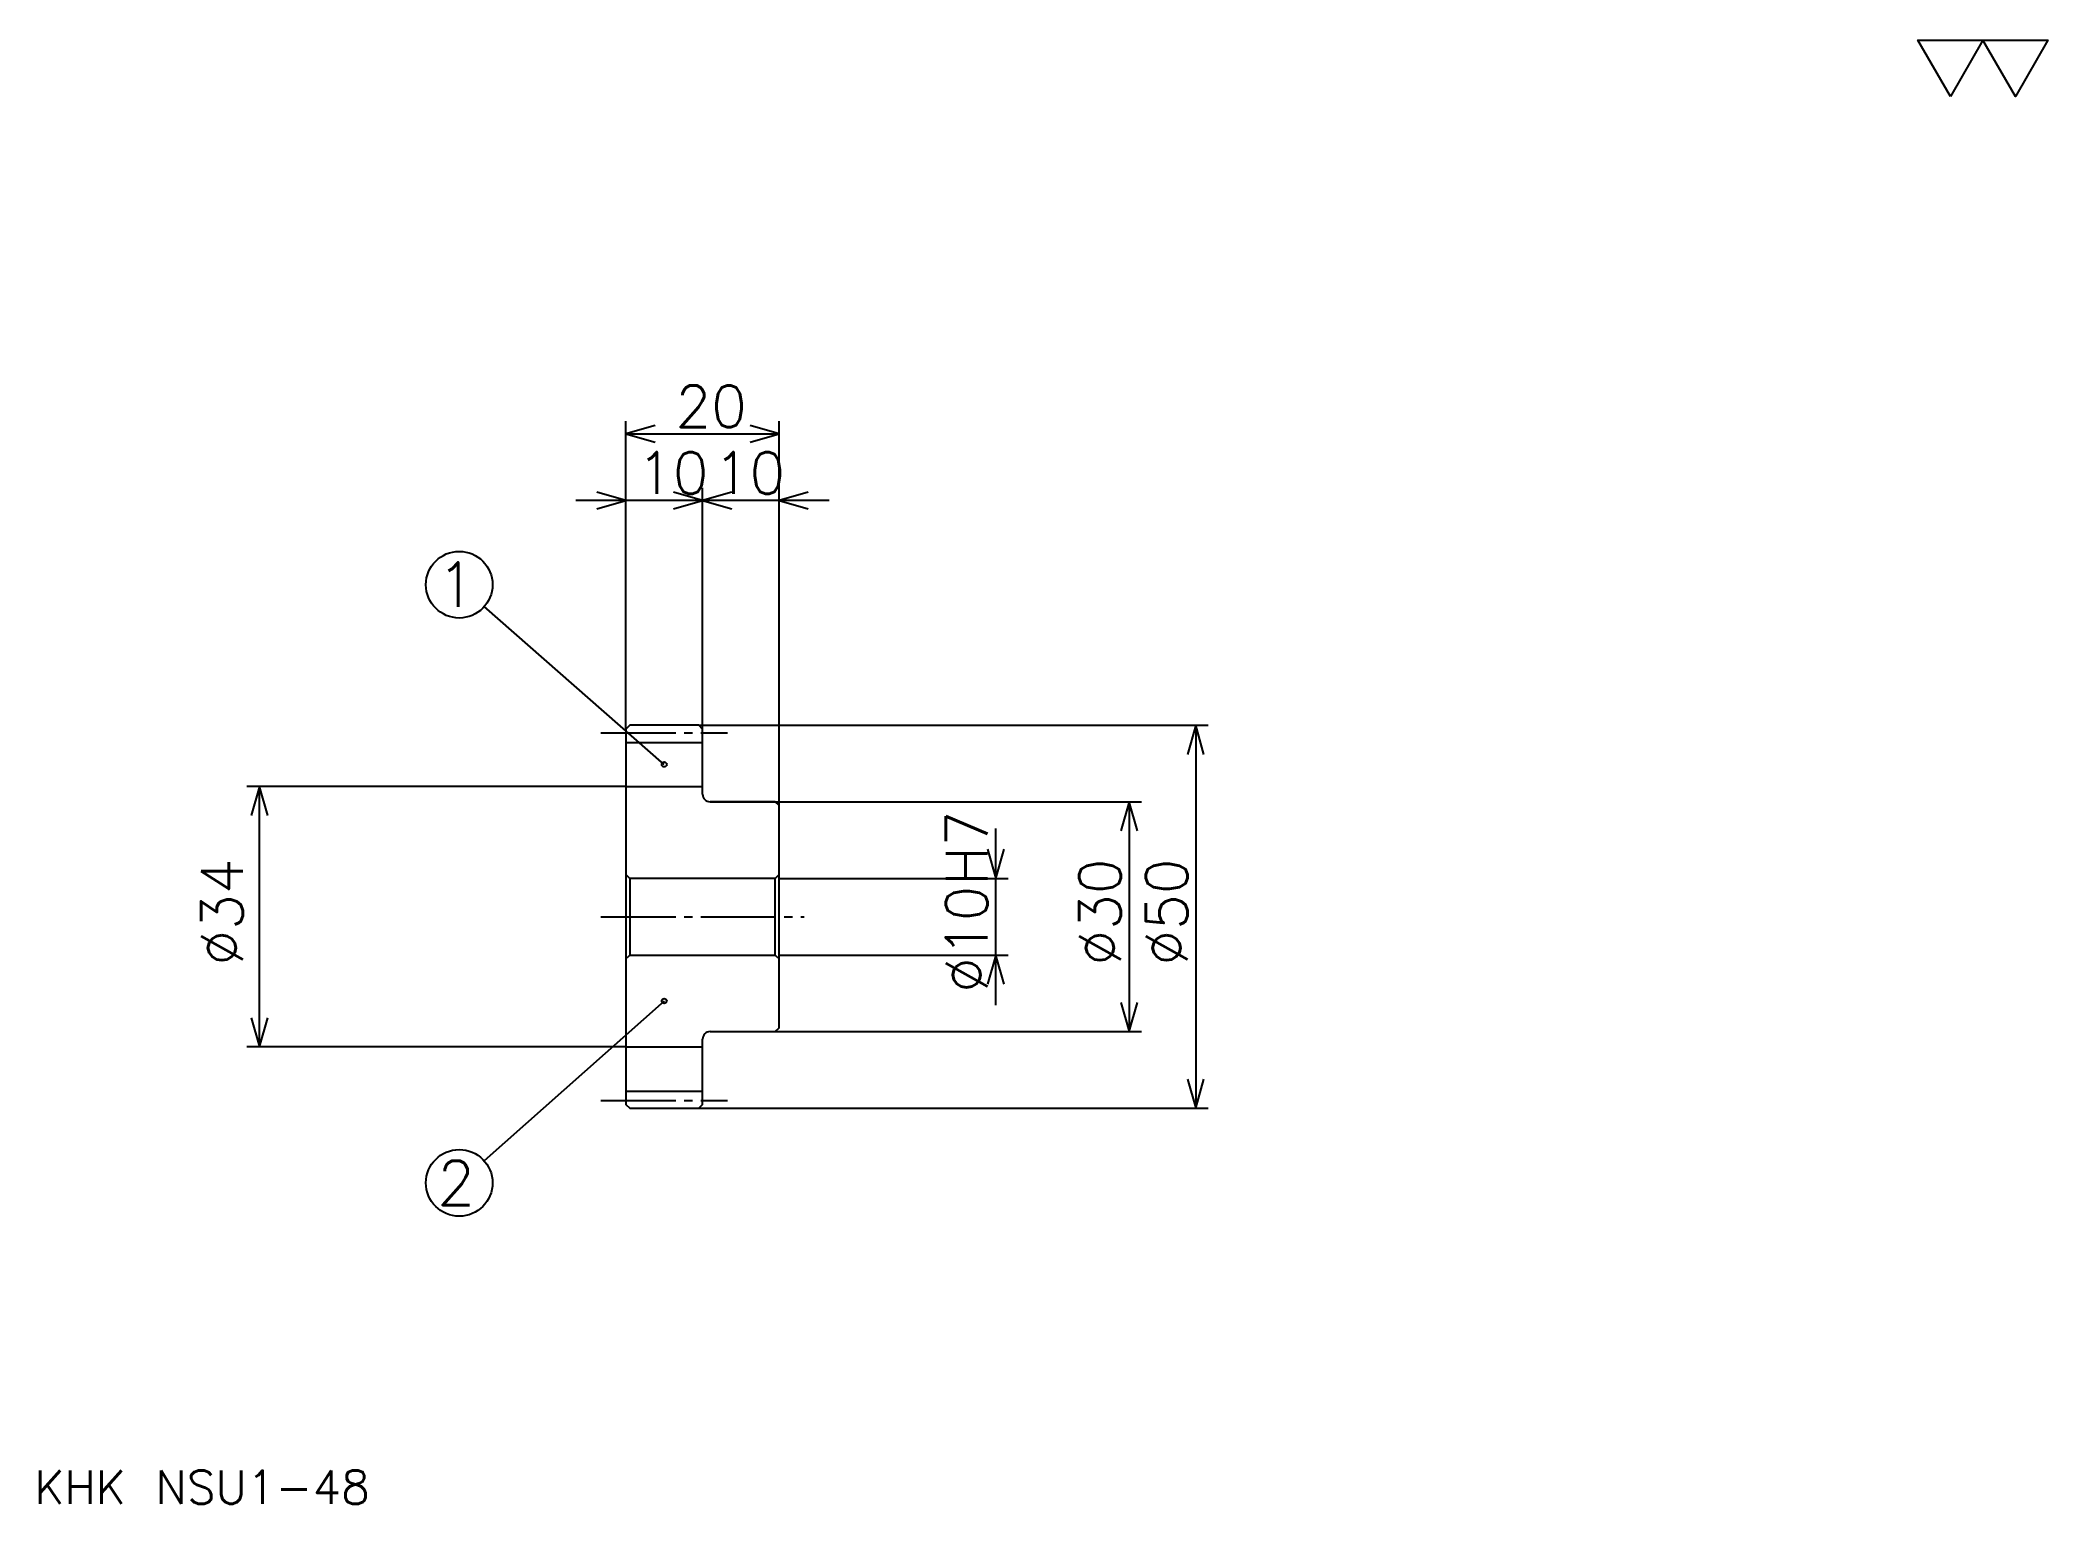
# Model space of a CAD drawing. Extents: x 12 to 274, y 12 to 203.
import ezdxf

# ---------------------------------------------------------------- set-up
doc = ezdxf.new("R2010")
doc.units = 0
doc.linetypes.add('DASHDOT', pattern=[13.04348, 9.782609, -1.086957, 1.086957, -1.086957])
doc.layers.get('0').update_dxf_attribs({"linetype": 'CONTINUOUS'})
doc.layers.add('DASHDOT', color=6, linetype='DASHDOT')
doc.styles.add('KANJI', font='TXT', dxfattribs={"bigfont": 'BIGFONT'})

msp = doc.modelspace()

# ---------------------------------------------------------------- linework, layer by layer
at = {"color": 5}
for p, q in [((88.043472, 113.58696), (88.043472, 153.260864)), ((108.043472, 113.58696), (108.043472, 153.260864)), ((88.043472, 151.630432), (108.043472, 151.630432)), ((98.043472, 113.58696), (98.043472, 144.565216)), ((104.565216, 142.934784), (81.521736, 142.934784)), ((114.565216, 142.934784), (91.521736, 142.934784)), ((93.043472, 108.46196), (69.572327, 129.058365)), ((88.043472, 113.08696), (88.043472, 113.58696)), ((97.543472, 113.58696), (108.043472, 113.58696)), ((98.043472, 113.08696), (98.043472, 113.58696)), ((108.043472, 113.58696), (164.021729, 113.58696)), ((108.043472, 103.08696), (108.043472, 113.58696)), ((162.391296, 113.58696), (162.391296, 63.58696)), ((88.043472, 105.58696), (38.586948, 105.58696)), ((40.217384, 71.58696), (40.217384, 105.58696)), ((99.043472, 103.58696), (108.043472, 103.58696)), ((108.043472, 103.58696), (155.32608, 103.58696)), ((153.695648, 103.58696), (153.695648, 73.58696)), ((136.304352, 77.065224), (136.304352, 100.108696)), ((108.043472, 93.58696), (137.934784, 93.58696)), ((108.043472, 83.58696), (137.934784, 83.58696)), ((93.043472, 77.58696), (69.555695, 56.734398)), ((99.043472, 73.58696), (108.043472, 73.58696)), ((108.043472, 73.58696), (155.32608, 73.58696)), ((88.043472, 71.58696), (38.586948, 71.58696)), ((97.543472, 63.58696), (108.043472, 63.58696)), ((108.043472, 63.58696), (164.021729, 63.58696))]:
    msp.add_line(p, q, dxfattribs=at)
at = {"color": 4}
for p, q in [((88.043472, 111.33696), (98.043472, 111.33696)), ((88.043472, 105.58696), (98.043472, 105.58696)), ((88.543472, 93.58696), (88.543472, 83.58696)), ((107.543472, 93.58696), (108.043472, 94.08696)), ((107.543472, 83.58696), (108.043472, 83.08696)), ((88.043472, 71.58696), (98.043472, 71.58696)), ((88.043472, 65.83696), (98.043472, 65.83696))]:
    msp.add_line(p, q, dxfattribs=at)
at = {"color": 7}
msp.add_lwpolyline([(260.869568, 195.652176), (256.630432, 203), (273.586975, 203), (269.347839, 195.652176), (265.108704, 203), (260.869568, 195.652176)], dxfattribs=at)
at = {"color": 5}
for points in [[(91.847816, 152.717407), (88.043472, 151.630432), (91.847816, 150.543488)], [(104.23912, 150.543488), (108.043472, 151.630432), (104.23912, 152.717407)], [(84.239128, 141.847824), (88.043472, 142.934784), (84.239128, 144.021744)], [(94.23912, 141.847824), (98.043472, 142.934784), (94.23912, 144.021744)], [(101.847824, 144.021744), (98.043472, 142.934784), (101.847824, 141.847824)], [(111.847824, 144.021744), (108.043472, 142.934784), (111.847824, 141.847824)], [(163.478256, 109.782608), (162.391296, 113.58696), (161.304337, 109.782608)], [(41.30434, 101.782608), (40.217384, 105.58696), (39.130428, 101.782608)], [(154.782608, 99.782608), (153.695648, 103.58696), (152.608688, 99.782608)], [(135.217392, 97.391312), (136.304352, 93.58696), (137.391296, 97.391312)], [(137.391296, 79.782608), (136.304352, 83.58696), (135.217392, 79.782608)], [(152.608688, 77.391312), (153.695648, 73.58696), (154.782608, 77.391312)], [(39.130428, 75.391312), (40.217384, 71.58696), (41.30434, 75.391312)], [(161.304337, 67.391312), (162.391296, 63.58696), (163.478256, 67.391312)]]:
    msp.add_lwpolyline(points, dxfattribs=at)
at = {"color": 4}
for points in [[(98.043472, 104.58696), (98.043472, 113.08696), (97.543472, 113.58696), (88.543472, 113.58696), (88.043472, 113.08696), (88.043472, 83.08696)], [(99.043472, 73.58696), (107.543472, 73.58696), (108.043472, 74.08696), (108.043472, 103.08696), (107.543472, 103.58696), (99.043472, 103.58696)], [(88.043472, 83.08696), (88.543472, 83.58696), (107.543472, 83.58696), (107.543472, 93.58696), (88.543472, 93.58696), (88.043472, 94.08696)], [(88.043472, 83.08696), (88.043472, 64.08696), (88.543472, 63.58696), (97.543472, 63.58696), (98.043472, 64.08696), (98.043472, 72.58696)]]:
    msp.add_lwpolyline(points, dxfattribs=at)
at = {"color": 5}
for centre, radius in [((66.304344, 131.926086), 4.347826), ((93.043472, 108.46196), 0.326087), ((93.043472, 77.58696), 0.326087), ((66.304344, 53.847828), 4.347826)]:
    msp.add_circle(centre, radius, dxfattribs=at)
at = {"color": 4}
for centre, start, end in [((99.043472, 104.58696), 180, 270), ((99.043472, 72.58696), 90, 180)]:
    msp.add_arc(centre, 1, start, end, dxfattribs=at)
at = {"layer": 'DASHDOT', "color": 7}
for p, q in [((84.7826, 112.58696), (101.304344, 112.58696)), ((84.7826, 88.58696), (111.304344, 88.58696)), ((84.7826, 64.58696), (101.304344, 64.58696))]:
    msp.add_line(p, q, dxfattribs=at)

# ---------------------------------------------------------------- texts
at = {"color": 7, "style": 'KANJI'}
for s, height, p in [('20', 5.434783, (94.510864, 152.5)), ('10', 5.434783, (89.510864, 143.804352)), ('10', 5.434783, (99.510864, 143.804352)), ('1', 5.797101, (63.405792, 129.027542)), ('2', 5.797101, (63.405792, 50.949276)), ('KHK NSU1-48', 4.347826, (10.869565, 11.956522))]:
    msp.add_text(s, height=height, dxfattribs=at).set_placement(p)
for s, p in [('%%c10H7', (135.217392, 78.66848)), ('%%c34', (38.043472, 82.201088)), ('%%c30', (152.608688, 82.201088)), ('%%c50', (161.304337, 82.201088))]:
    msp.add_text(s, height=5.434783, rotation=90, dxfattribs=at).set_placement(p)

doc.saveas('drawing.dxf')
